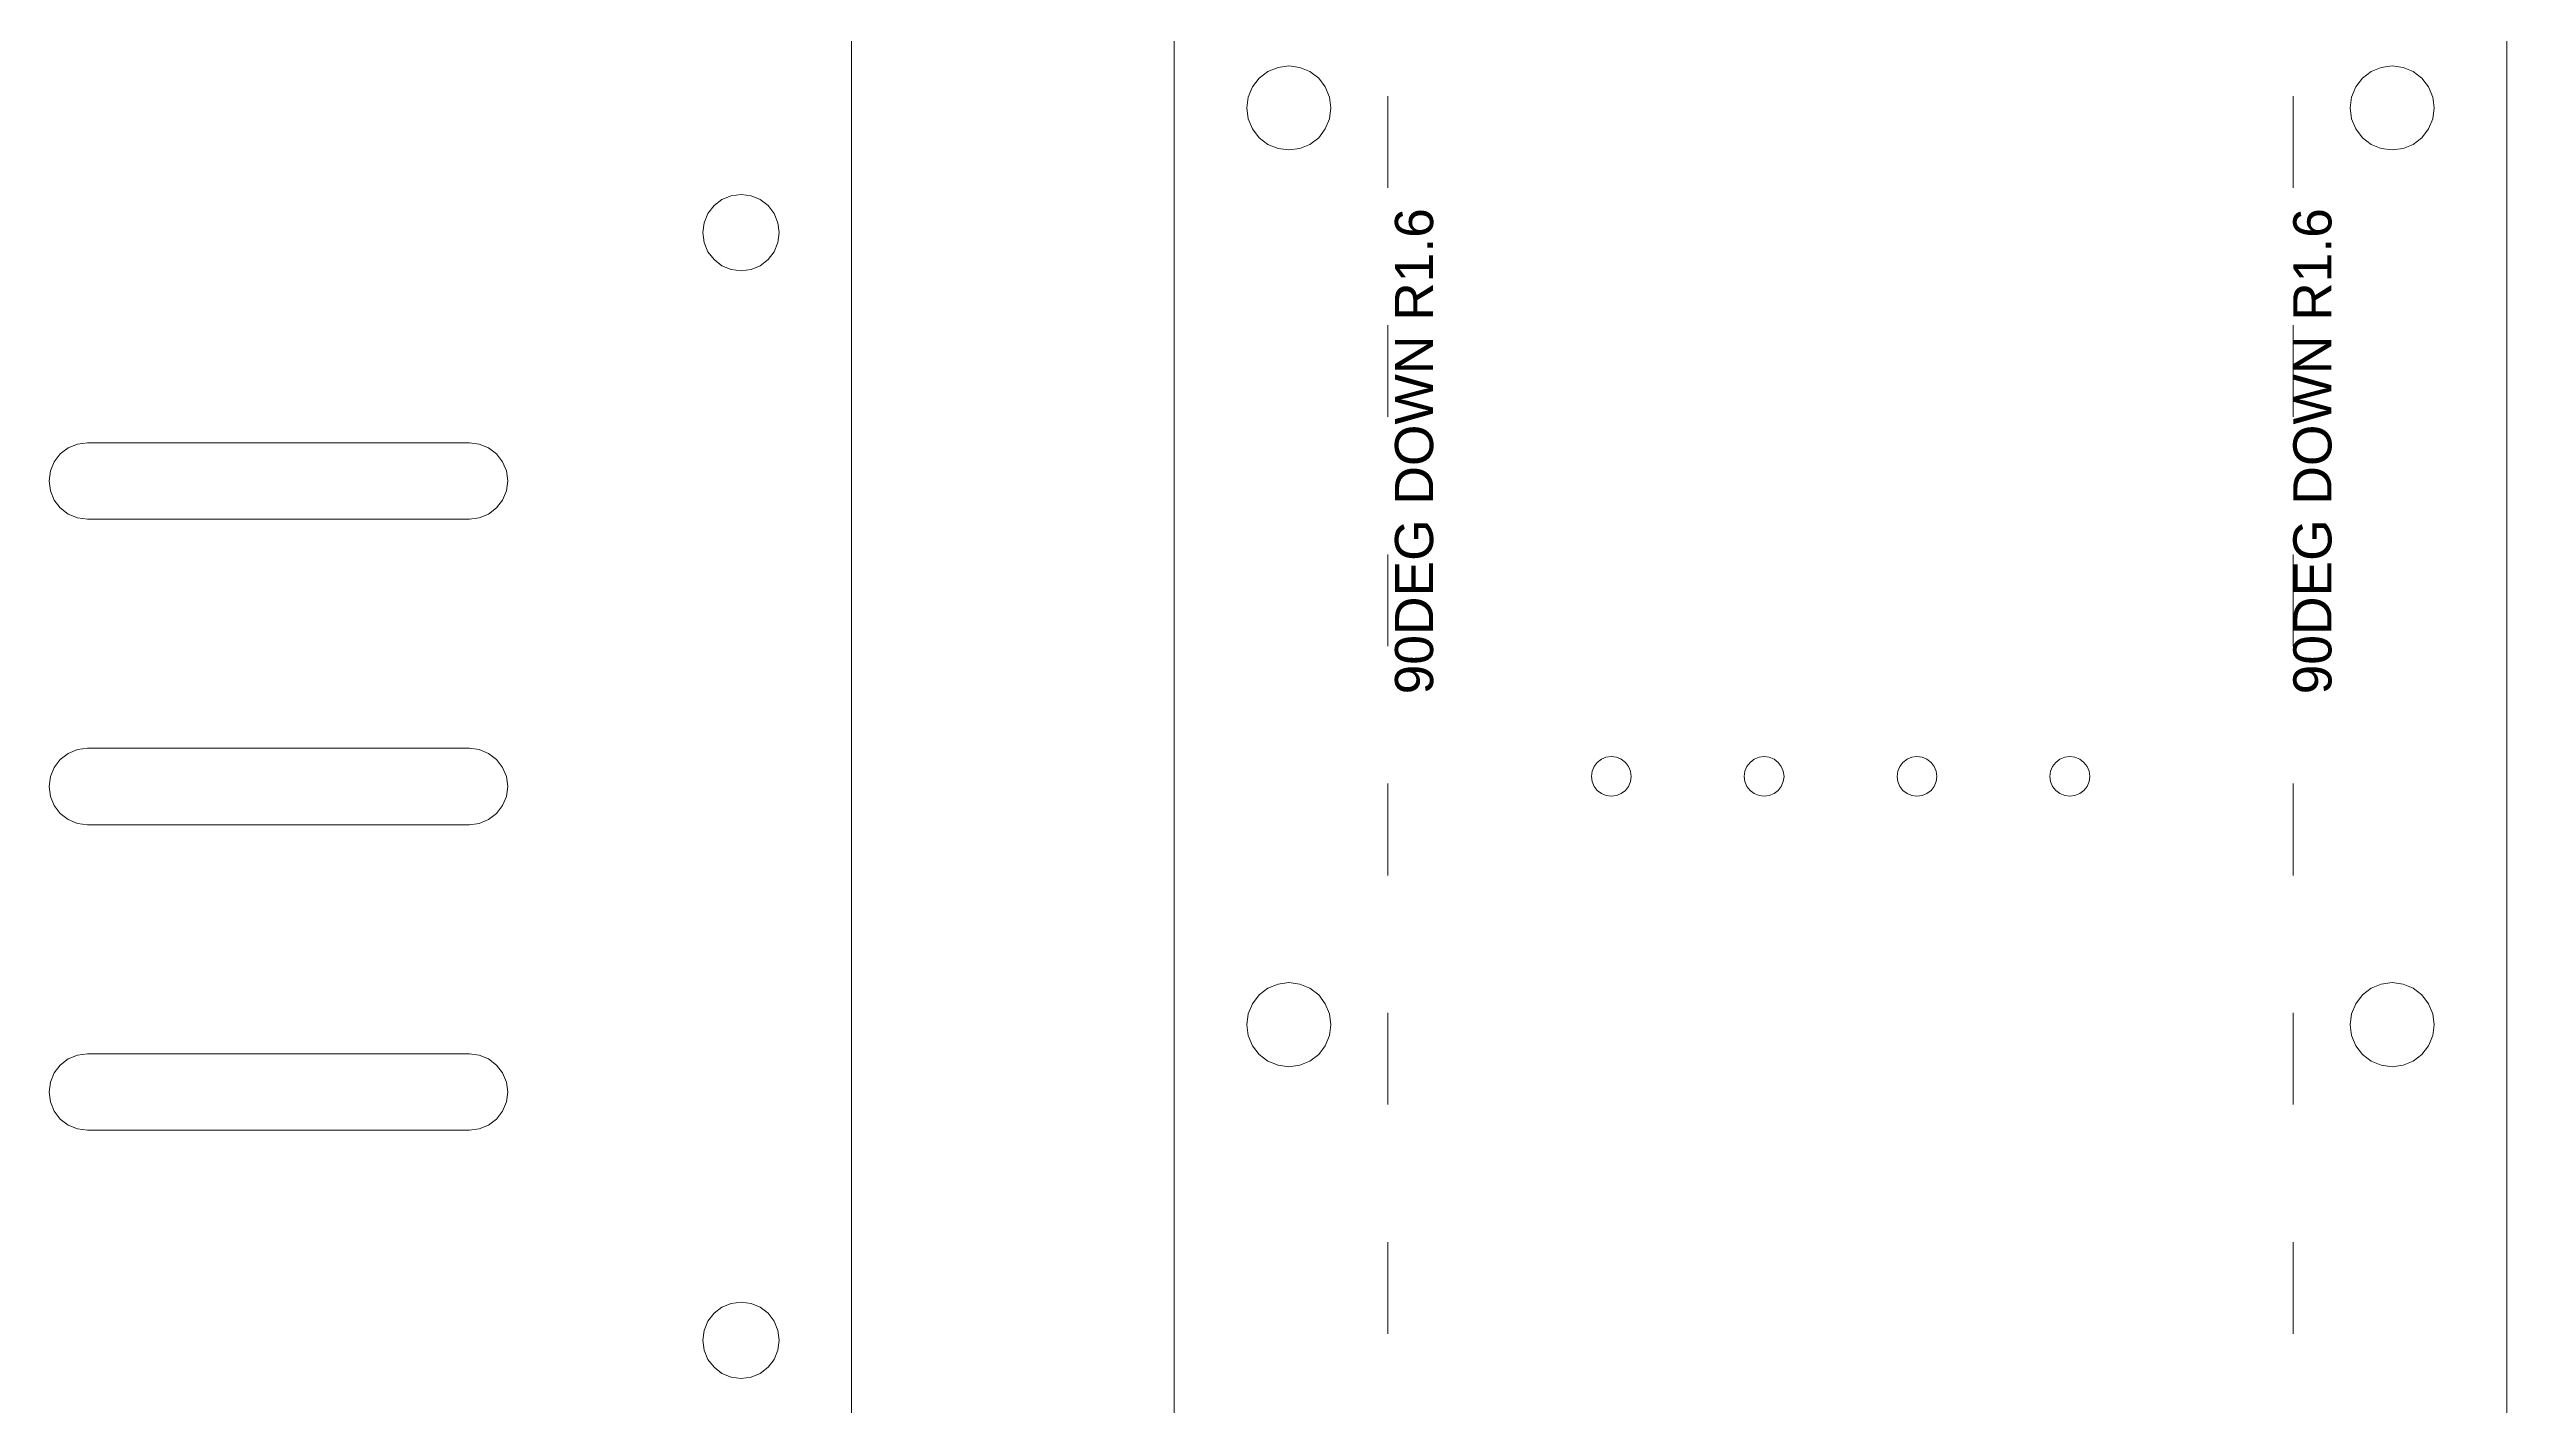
# Model space of a CAD drawing. Extents: x -21 to 705, y 870 to 3200.
# Drawn here: x 383.9 to 705.5, y 1037 to 1214.5 of the extents above; entities that cross this region are included whole.
import ezdxf

# ---------------------------------------------------------------- set-up
doc = ezdxf.new("R2010")
doc.units = 0
doc.linetypes.add('ACAD_ISO03W100', pattern=[30, 12, -18])
doc.layers.get('0').update_dxf_attribs({"lineweight": 25, "true_color": 0xffffff})
doc.layers.add('Layer0', color=7, linetype='BYLAYER', lineweight=5)
doc.styles.add('textstyle11', font='')
doc.styles.add('textstyle8', font='')
doc.styles.get('textstyle11').set_extended_font_data('Arial')
doc.styles.get('textstyle8').set_extended_font_data('Arial')

msp = doc.modelspace()

# ---------------------------------------------------------------- linework, layer by layer
at = {"layer": 'Layer0', "color": 2, "linetype": 'ACAD_ISO03W100', "true_color": 0xffff00}
for p, q in [((559.07, 956.31), (559.07, 1457.22)), ((677.55, 956.31), (677.55, 1457.22))]:
    msp.add_line(p, q, dxfattribs=at)
at = {"layer": 'Layer0'}
for p, q in [((531.13, 1452.22), (531.13, 956.31)), ((705.5, 1452.22), (705.5, 956.31)), ((488.9, 875.02), (488.9, 1360.86)), ((541.36, 1209.51), (540.81, 1208.19)), ((542.24, 1210.65), (541.36, 1209.51)), ((543.38, 1211.53), (542.24, 1210.65)), ((544.7, 1212.08), (543.38, 1211.53)), ((546.13, 1212.26), (544.7, 1212.08)), ((547.55, 1212.08), (546.13, 1212.26)), ((548.88, 1211.53), (547.55, 1212.08)), ((550.02, 1210.65), (548.88, 1211.53)), ((550.89, 1209.51), (550.02, 1210.65)), ((551.44, 1208.19), (550.89, 1209.51)), ((685.18, 1208.19), (685.73, 1209.51)), ((685.73, 1209.51), (686.61, 1210.65)), ((686.61, 1210.65), (687.75, 1211.53)), ((687.75, 1211.53), (689.07, 1212.08)), ((689.07, 1212.08), (690.5, 1212.26)), ((690.5, 1212.26), (691.92, 1212.08)), ((691.92, 1212.08), (693.25, 1211.53)), ((693.25, 1211.53), (694.38, 1210.65)), ((694.38, 1210.65), (695.26, 1209.51)), ((695.26, 1209.51), (695.81, 1208.19)), ((540.81, 1208.19), (540.63, 1206.76)), ((540.63, 1206.76), (540.81, 1205.34)), ((551.63, 1206.76), (551.44, 1208.19)), ((551.44, 1205.34), (551.63, 1206.76)), ((685, 1206.76), (685.18, 1208.19)), ((685.18, 1205.34), (685, 1206.76)), ((695.81, 1208.19), (696, 1206.76)), ((696, 1206.76), (695.81, 1205.34)), ((540.81, 1205.34), (541.36, 1204.01)), ((541.36, 1204.01), (542.24, 1202.87)), ((542.24, 1202.87), (543.38, 1202)), ((548.88, 1202), (550.02, 1202.87)), ((550.02, 1202.87), (550.89, 1204.01)), ((550.89, 1204.01), (551.44, 1205.34)), ((685.73, 1204.01), (685.18, 1205.34)), ((686.61, 1202.87), (685.73, 1204.01)), ((687.75, 1202), (686.61, 1202.87)), ((694.38, 1202.87), (693.25, 1202)), ((695.26, 1204.01), (694.38, 1202.87)), ((695.81, 1205.34), (695.26, 1204.01)), ((543.38, 1202), (544.7, 1201.45)), ((544.7, 1201.45), (546.13, 1201.26)), ((546.13, 1201.26), (547.55, 1201.45)), ((547.55, 1201.45), (548.88, 1202)), ((689.07, 1201.45), (687.75, 1202)), ((690.5, 1201.26), (689.07, 1201.45)), ((691.92, 1201.45), (690.5, 1201.26)), ((693.25, 1202), (691.92, 1201.45)), ((470.11, 1192.94), (470.91, 1193.98)), ((470.91, 1193.98), (471.94, 1194.77)), ((471.94, 1194.77), (473.15, 1195.27)), ((473.15, 1195.27), (474.44, 1195.44)), ((474.44, 1195.44), (475.74, 1195.27)), ((475.74, 1195.27), (476.94, 1194.77)), ((476.94, 1194.77), (477.98, 1193.98)), ((478.77, 1192.94), (477.98, 1193.98)), ((469.44, 1190.44), (469.61, 1191.74)), ((469.61, 1189.15), (469.44, 1190.44)), ((469.61, 1191.74), (470.11, 1192.94)), ((479.27, 1191.74), (478.77, 1192.94)), ((479.27, 1191.74), (479.44, 1190.44)), ((479.44, 1190.44), (479.27, 1189.15)), ((469.61, 1189.15), (470.11, 1187.94)), ((470.91, 1186.91), (470.11, 1187.94)), ((470.91, 1186.91), (471.94, 1186.11)), ((477.98, 1186.91), (476.94, 1186.11)), ((478.77, 1187.94), (477.98, 1186.91)), ((479.27, 1189.15), (478.77, 1187.94)), ((473.15, 1185.61), (471.94, 1186.11)), ((474.44, 1185.44), (473.15, 1185.61)), ((475.74, 1185.61), (474.44, 1185.44)), ((476.94, 1186.11), (475.74, 1185.61)), ((384.57, 1160.44), (385.36, 1161.48)), ((385.36, 1161.48), (386.4, 1162.27)), ((386.4, 1162.27), (387.61, 1162.77)), ((387.61, 1162.77), (388.9, 1162.94)), ((438.9, 1162.94), (388.9, 1162.94)), ((440.19, 1162.77), (438.9, 1162.94)), ((441.4, 1162.27), (440.19, 1162.77)), ((442.44, 1161.48), (441.4, 1162.27)), ((443.23, 1160.44), (442.44, 1161.48)), ((383.9, 1157.94), (384.07, 1159.24)), ((384.07, 1156.65), (383.9, 1157.94)), ((384.07, 1159.24), (384.57, 1160.44)), ((443.73, 1159.24), (443.23, 1160.44)), ((443.9, 1157.94), (443.73, 1159.24)), ((443.73, 1156.65), (443.9, 1157.94)), ((384.57, 1155.44), (384.07, 1156.65)), ((385.36, 1154.41), (384.57, 1155.44)), ((442.44, 1154.41), (443.23, 1155.44)), ((443.23, 1155.44), (443.73, 1156.65)), ((386.4, 1153.61), (385.36, 1154.41)), ((387.61, 1153.11), (386.4, 1153.61)), ((388.9, 1152.94), (387.61, 1153.11)), ((388.9, 1152.94), (438.9, 1152.94)), ((438.9, 1152.94), (440.19, 1153.11)), ((440.19, 1153.11), (441.4, 1153.61)), ((441.4, 1153.61), (442.44, 1154.41)), ((386.4, 1122.27), (387.61, 1122.77)), ((387.61, 1122.77), (388.9, 1122.94)), ((438.9, 1122.94), (388.9, 1122.94)), ((440.19, 1122.77), (438.9, 1122.94)), ((441.4, 1122.27), (440.19, 1122.77)), ((383.9, 1117.94), (384.07, 1119.24)), ((384.07, 1119.24), (384.57, 1120.44)), ((384.57, 1120.44), (385.36, 1121.48)), ((385.36, 1121.48), (386.4, 1122.27)), ((442.44, 1121.48), (441.4, 1122.27)), ((443.23, 1120.44), (442.44, 1121.48)), ((443.73, 1119.24), (443.23, 1120.44)), ((443.9, 1117.94), (443.73, 1119.24)), ((585.71, 1119.26), (585.8, 1119.94)), ((585.8, 1118.59), (585.71, 1119.26)), ((585.8, 1119.94), (586.06, 1120.56)), ((586.06, 1120.56), (586.47, 1121.1)), ((586.47, 1121.1), (587.01, 1121.51)), ((587.01, 1121.51), (587.64, 1121.77)), ((587.64, 1121.77), (588.31, 1121.86)), ((588.31, 1121.86), (588.98, 1121.77)), ((588.98, 1121.77), (589.61, 1121.51)), ((589.61, 1121.51), (590.15, 1121.1)), ((590.15, 1121.1), (590.56, 1120.56)), ((590.56, 1120.56), (590.82, 1119.94)), ((590.82, 1119.94), (590.91, 1119.26)), ((590.91, 1119.26), (590.82, 1118.59)), ((605.71, 1119.26), (605.8, 1119.94)), ((605.8, 1118.59), (605.71, 1119.26)), ((605.8, 1119.94), (606.06, 1120.56)), ((606.06, 1120.56), (606.47, 1121.1)), ((606.47, 1121.1), (607.01, 1121.51)), ((607.01, 1121.51), (607.64, 1121.77)), ((607.64, 1121.77), (608.31, 1121.86)), ((608.31, 1121.86), (608.98, 1121.77)), ((608.98, 1121.77), (609.61, 1121.51)), ((609.61, 1121.51), (610.15, 1121.1)), ((610.15, 1121.1), (610.56, 1120.56)), ((610.56, 1120.56), (610.82, 1119.94)), ((610.82, 1119.94), (610.91, 1119.26)), ((610.91, 1119.26), (610.82, 1118.59)), ((625.71, 1119.26), (625.8, 1119.94)), ((625.8, 1118.59), (625.71, 1119.26)), ((625.8, 1119.94), (626.06, 1120.56)), ((626.06, 1120.56), (626.47, 1121.1)), ((626.47, 1121.1), (627.01, 1121.51)), ((627.01, 1121.51), (627.64, 1121.77)), ((627.64, 1121.77), (628.31, 1121.86)), ((628.31, 1121.86), (628.98, 1121.77)), ((628.98, 1121.77), (629.61, 1121.51)), ((629.61, 1121.51), (630.15, 1121.1)), ((630.15, 1121.1), (630.56, 1120.56)), ((630.56, 1120.56), (630.82, 1119.94)), ((630.82, 1119.94), (630.91, 1119.26)), ((630.91, 1119.26), (630.82, 1118.59)), ((645.71, 1119.26), (645.8, 1119.94)), ((645.8, 1118.59), (645.71, 1119.26)), ((645.8, 1119.94), (646.06, 1120.56)), ((646.06, 1120.56), (646.47, 1121.1)), ((646.47, 1121.1), (647.01, 1121.51)), ((647.01, 1121.51), (647.64, 1121.77)), ((647.64, 1121.77), (648.31, 1121.86)), ((648.31, 1121.86), (648.98, 1121.77)), ((648.98, 1121.77), (649.61, 1121.51)), ((649.61, 1121.51), (650.15, 1121.1)), ((650.15, 1121.1), (650.56, 1120.56)), ((650.56, 1120.56), (650.82, 1119.94)), ((650.82, 1119.94), (650.91, 1119.26)), ((650.91, 1119.26), (650.82, 1118.59)), ((384.07, 1116.65), (383.9, 1117.94)), ((384.57, 1115.44), (384.07, 1116.65)), ((443.23, 1115.44), (443.73, 1116.65)), ((443.73, 1116.65), (443.9, 1117.94)), ((586.06, 1117.96), (585.8, 1118.59)), ((586.47, 1117.42), (586.06, 1117.96)), ((587.01, 1117.01), (586.47, 1117.42)), ((587.64, 1116.75), (587.01, 1117.01)), ((588.31, 1116.66), (587.64, 1116.75)), ((588.98, 1116.75), (588.31, 1116.66)), ((589.61, 1117.01), (588.98, 1116.75)), ((590.15, 1117.42), (589.61, 1117.01)), ((590.56, 1117.96), (590.15, 1117.42)), ((590.82, 1118.59), (590.56, 1117.96)), ((606.06, 1117.96), (605.8, 1118.59)), ((606.47, 1117.42), (606.06, 1117.96)), ((607.01, 1117.01), (606.47, 1117.42)), ((607.64, 1116.75), (607.01, 1117.01)), ((608.31, 1116.66), (607.64, 1116.75)), ((608.98, 1116.75), (608.31, 1116.66)), ((609.61, 1117.01), (608.98, 1116.75)), ((610.15, 1117.42), (609.61, 1117.01)), ((610.56, 1117.96), (610.15, 1117.42)), ((610.82, 1118.59), (610.56, 1117.96)), ((626.06, 1117.96), (625.8, 1118.59)), ((626.47, 1117.42), (626.06, 1117.96)), ((627.01, 1117.01), (626.47, 1117.42)), ((627.64, 1116.75), (627.01, 1117.01)), ((628.31, 1116.66), (627.64, 1116.75)), ((628.98, 1116.75), (628.31, 1116.66)), ((629.61, 1117.01), (628.98, 1116.75)), ((630.15, 1117.42), (629.61, 1117.01)), ((630.56, 1117.96), (630.15, 1117.42)), ((630.82, 1118.59), (630.56, 1117.96)), ((646.06, 1117.96), (645.8, 1118.59)), ((646.47, 1117.42), (646.06, 1117.96)), ((647.01, 1117.01), (646.47, 1117.42)), ((647.64, 1116.75), (647.01, 1117.01)), ((648.31, 1116.66), (647.64, 1116.75)), ((648.98, 1116.75), (648.31, 1116.66)), ((649.61, 1117.01), (648.98, 1116.75)), ((650.15, 1117.42), (649.61, 1117.01)), ((650.56, 1117.96), (650.15, 1117.42)), ((650.82, 1118.59), (650.56, 1117.96)), ((385.36, 1114.41), (384.57, 1115.44)), ((386.4, 1113.61), (385.36, 1114.41)), ((387.61, 1113.11), (386.4, 1113.61)), ((388.9, 1112.94), (387.61, 1113.11)), ((388.9, 1112.94), (438.9, 1112.94)), ((438.9, 1112.94), (440.19, 1113.11)), ((440.19, 1113.11), (441.4, 1113.61)), ((441.4, 1113.61), (442.44, 1114.41)), ((442.44, 1114.41), (443.23, 1115.44)), ((542.24, 1090.65), (541.36, 1089.51)), ((543.38, 1091.53), (542.24, 1090.65)), ((544.7, 1092.08), (543.38, 1091.53)), ((546.13, 1092.26), (544.7, 1092.08)), ((547.55, 1092.08), (546.13, 1092.26)), ((548.88, 1091.53), (547.55, 1092.08)), ((550.02, 1090.65), (548.88, 1091.53)), ((550.89, 1089.51), (550.02, 1090.65)), ((685.73, 1089.51), (686.61, 1090.65)), ((686.61, 1090.65), (687.75, 1091.53)), ((687.75, 1091.53), (689.07, 1092.08)), ((689.07, 1092.08), (690.5, 1092.26)), ((690.5, 1092.26), (691.92, 1092.08)), ((691.92, 1092.08), (693.25, 1091.53)), ((693.25, 1091.53), (694.38, 1090.65)), ((694.38, 1090.65), (695.26, 1089.51)), ((540.81, 1088.19), (540.63, 1086.76)), ((541.36, 1089.51), (540.81, 1088.19)), ((551.44, 1088.19), (550.89, 1089.51)), ((551.63, 1086.76), (551.44, 1088.19)), ((685, 1086.76), (685.18, 1088.19)), ((685.18, 1088.19), (685.73, 1089.51)), ((695.26, 1089.51), (695.81, 1088.19)), ((695.81, 1088.19), (696, 1086.76)), ((540.63, 1086.76), (540.81, 1085.34)), ((540.81, 1085.34), (541.36, 1084.01)), ((541.36, 1084.01), (542.24, 1082.87)), ((550.02, 1082.87), (550.89, 1084.01)), ((550.89, 1084.01), (551.44, 1085.34)), ((551.44, 1085.34), (551.63, 1086.76)), ((685.18, 1085.34), (685, 1086.76)), ((685.73, 1084.01), (685.18, 1085.34)), ((686.61, 1082.87), (685.73, 1084.01)), ((695.26, 1084.01), (694.38, 1082.87)), ((695.81, 1085.34), (695.26, 1084.01)), ((696, 1086.76), (695.81, 1085.34)), ((384.57, 1080.44), (385.36, 1081.48)), ((385.36, 1081.48), (386.4, 1082.27)), ((386.4, 1082.27), (387.61, 1082.77)), ((387.61, 1082.77), (388.9, 1082.94)), ((438.9, 1082.94), (388.9, 1082.94)), ((440.19, 1082.77), (438.9, 1082.94)), ((441.4, 1082.27), (440.19, 1082.77)), ((442.44, 1081.48), (441.4, 1082.27)), ((443.23, 1080.44), (442.44, 1081.48)), ((542.24, 1082.87), (543.38, 1082)), ((543.38, 1082), (544.7, 1081.45)), ((544.7, 1081.45), (546.13, 1081.26)), ((546.13, 1081.26), (547.55, 1081.45)), ((547.55, 1081.45), (548.88, 1082)), ((548.88, 1082), (550.02, 1082.87)), ((687.75, 1082), (686.61, 1082.87)), ((689.07, 1081.45), (687.75, 1082)), ((690.5, 1081.26), (689.07, 1081.45)), ((691.92, 1081.45), (690.5, 1081.26)), ((693.25, 1082), (691.92, 1081.45)), ((694.38, 1082.87), (693.25, 1082)), ((383.9, 1077.94), (384.07, 1079.24)), ((384.07, 1076.65), (383.9, 1077.94)), ((384.07, 1079.24), (384.57, 1080.44)), ((443.73, 1079.24), (443.23, 1080.44)), ((443.9, 1077.94), (443.73, 1079.24)), ((443.73, 1076.65), (443.9, 1077.94)), ((384.57, 1075.44), (384.07, 1076.65)), ((385.36, 1074.41), (384.57, 1075.44)), ((386.4, 1073.61), (385.36, 1074.41)), ((441.4, 1073.61), (442.44, 1074.41)), ((442.44, 1074.41), (443.23, 1075.44)), ((443.23, 1075.44), (443.73, 1076.65)), ((387.61, 1073.11), (386.4, 1073.61)), ((388.9, 1072.94), (387.61, 1073.11)), ((388.9, 1072.94), (438.9, 1072.94)), ((438.9, 1072.94), (440.19, 1073.11)), ((440.19, 1073.11), (441.4, 1073.61)), ((470.11, 1047.94), (470.91, 1048.98)), ((470.91, 1048.98), (471.94, 1049.77)), ((473.15, 1050.27), (471.94, 1049.77)), ((473.15, 1050.27), (474.44, 1050.44)), ((474.44, 1050.44), (475.74, 1050.27)), ((475.74, 1050.27), (476.94, 1049.77)), ((476.94, 1049.77), (477.98, 1048.98)), ((477.98, 1048.98), (478.77, 1047.94)), ((469.44, 1045.44), (469.61, 1046.74)), ((469.61, 1044.15), (469.44, 1045.44)), ((469.61, 1046.74), (470.11, 1047.94)), ((478.77, 1047.94), (479.27, 1046.74)), ((479.27, 1046.74), (479.44, 1045.44)), ((479.44, 1045.44), (479.27, 1044.15)), ((470.11, 1042.94), (469.61, 1044.15)), ((470.91, 1041.91), (470.11, 1042.94)), ((478.77, 1042.94), (477.98, 1041.91)), ((479.27, 1044.15), (478.77, 1042.94)), ((471.94, 1041.11), (470.91, 1041.91)), ((473.15, 1040.61), (471.94, 1041.11)), ((474.44, 1040.44), (473.15, 1040.61)), ((475.74, 1040.61), (474.44, 1040.44)), ((476.94, 1041.11), (475.74, 1040.61)), ((477.98, 1041.91), (476.94, 1041.11))]:
    msp.add_line(p, q, dxfattribs=at)

# ---------------------------------------------------------------- texts
at = {"char_height": 1, "attachment_point": 1, "rotation": 90}
for insert, style in [((560, 1130), 'textstyle8'), ((677.55, 1130), 'textstyle11')]:
    msp.add_mtext('\\H5;90DEG DOWN R1.6', dxfattribs=dict(at, insert=insert, style=style))

doc.saveas('drawing.dxf')
